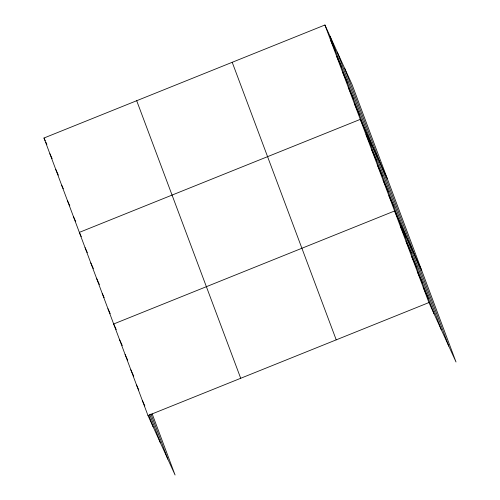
<?xml version="1.0" encoding="UTF-8"?>
<svg xmlns="http://www.w3.org/2000/svg" width="500" height="500" viewBox="0 0 500 500"><rect width="100%" height="100%" fill="white"/><g stroke="black" fill="none" stroke-linecap="round" stroke-linejoin="round"><path stroke-width="0.75" d="M152.194 413.938L175.075 475L147.994 415.575L43.987 138.012L324.925 25L352.006 84.425L456.012 361.987L428.931 302.562L324.925 25M147.994 415.575L428.931 302.562M330.819 40.731L335.975 52.038M336.712 56.456L341.869 67.769M342.606 72.188L347.762 83.494M348.5 87.912L353.656 99.225M354.394 103.644L359.55 114.95M387.369 178.794L360.288 119.369L79.35 232.381L81.281 236.625M366.006 134.637L371.163 145.95M371.725 149.906L376.881 161.213M377.45 165.169L382.6 176.481M383.169 180.438L388.325 191.744M388.888 195.7L394.044 207.013M421.688 270.394L394.606 210.969L113.675 323.981L116.25 329.637M400.331 226.231L405.481 237.544M406.05 241.5L411.206 252.806M411.769 256.762L416.925 268.075M417.494 272.031L422.644 283.344M423.212 287.3L428.363 298.606M43.987 138.012L45.275 140.838M45.919 142.256L46.887 144.375M49.881 153.744L52.138 158.688M55.775 169.469L58.35 175.125M61.669 185.2L63.281 188.731M67.562 200.925L69.819 205.875M73.456 216.656L75.713 221.606M85.069 247.65L87.325 252.6M90.787 262.919L93.369 268.569M96.512 278.181L99.412 284.544M102.231 293.45L104.162 297.688M107.95 308.712L110.206 313.663M119.394 339.244L122.294 345.606M125.113 354.513L127.688 360.169M130.831 369.781L133.731 376.138M136.556 385.044L138.806 389.994M142.275 400.312L144.85 405.962M344.769 68.544L448.775 346.106M337.312 52.188L441.319 329.75M330.081 36.312L434.087 313.875M232.213 62.294L336.225 339.856M136.694 100.719L240.706 378.281M150.95 414.05L167.838 459.125M149.762 414.412L160.387 442.762M148.787 415.256L153.15 426.887"/></g></svg>
